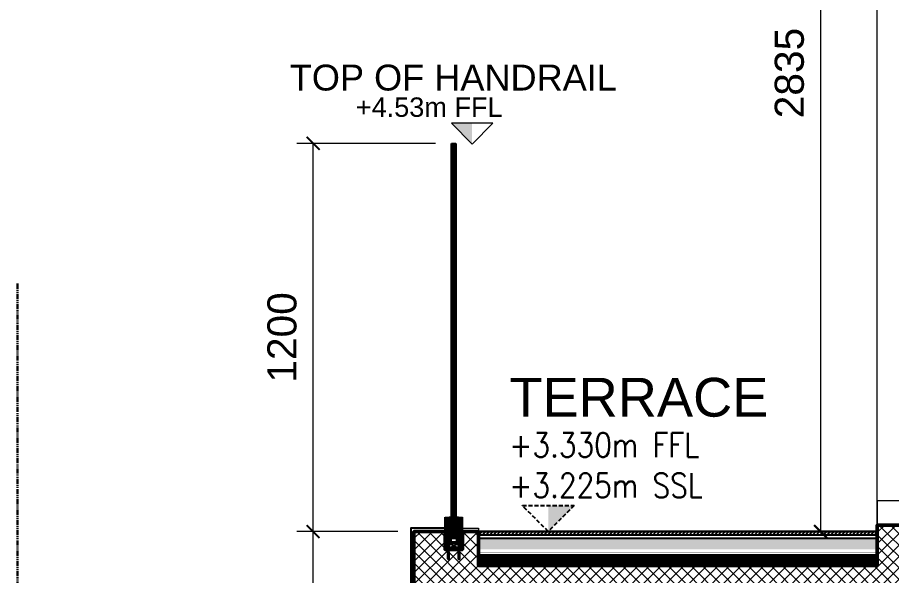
# Model space of a CAD drawing. Header units: centimetres. Extents: x -6122352 to 6876996, y -1694241 to 2592194.
# Drawn here: x 5540504 to 5543208, y -94511 to -92786 of the extents above; entities that cross this region are included whole.
import ezdxf
from ezdxf import colors
from ezdxf.entities.mleader import LeaderData, LeaderLine
from ezdxf.math import Vec2, Vec3

# ---------------------------------------------------------------- set-up
doc = ezdxf.new("R2010")
doc.units = ezdxf.units.CM
doc.header["$MEASUREMENT"] = 0
doc.header["$PDMODE"] = 66
doc.header["$PDSIZE"] = 100
for name, pattern in [('23585-XR-AR-END-SECTION B$0$23585-XR-AR-END-SECTION A$0$HIDDEN', [0.375, 0.25, -0.125]), ('23585-XR-AR-END-SECTION B$0$PHANTOM2', [31.75, 15.875, -3.175, 3.175, -3.175, 3.175, -3.175]), ('23585-XR-AR-END-SECTION B$1$XR-END-SECTION-C$0$HIDDEN', [0.375, 0.25, -0.125]), ('CENTER', [2, 1.25, -0.25, 0.25, -0.25])]:
    doc.linetypes.add(name, pattern=pattern)
doc.layers.get('Defpoints').update_dxf_attribs({"color": 255, "linetype": 'CENTER'})
for name, color, linetype in [('23585-XR-AR-END-SECTION B$0$19-HATCH-1', 251, 'Continuous'), ('23585-XR-AR-END-SECTION B$0$21-FINISH', 1, 'Continuous'), ('23585-XR-AR-END-SECTION B$0$23585-XR-AR-END-SECTION B$0$XR-END-SECTION-C$0$A-905-TYPICAL ROOF & TERRACE DETAILS$0$A-SECD-HATH', 253, 'Continuous'), ('23585-XR-AR-END-SECTION B$0$FINISHING LEVEL', 1, 'Continuous'), ('23585-XR-AR-END-SECTION B$0$NEC- Window', 152, 'Continuous'), ('23585-XR-AR-END-SECTION B$0$XR-END-SECTION-C$0$A-DIM', 15, 'Continuous'), ('23585-XR-AR-END-SECTION B$0$XR-END-SECTION-C$0$A-ELEV LINES 1', 1, 'Continuous'), ('23585-XR-AR-END-SECTION B$0$XR-END-SECTION-C$0$A-WALL FINISH', 15, 'Continuous'), ('23585-XR-AR-END-SECTION B$0$XR-END-SECTION-C$0$ELEV LVL', 8, '23585-XR-AR-END-SECTION B$1$XR-END-SECTION-C$0$HIDDEN'), ('23585-XR-AR-END-SECTION B$0$XR-END-SECTION-C$0$TEXT', 3, 'Continuous'), ('23585-XR-AR-END-SECTION B$0$XR-END-SECTIONS$0$A-DIM', 15, 'Continuous')]:
    doc.layers.add(name, color=color, linetype=linetype)
for name, color, linetype, lineweight in [('23585-XR-AR-END-SECTION B$0$23585-XR-AR-END-SECTION B$0$A-ELSC-STRC', 51, 'Continuous', 50), ('23585-XR-AR-END-SECTION B$0$A-ELSC-PATT', 8, 'Continuous', 5), ('23585-XR-AR-END-SECTION B$0$A-ELSC-PN01', 1, 'Continuous', 9), ('23585-XR-AR-END-SECTION B$0$A-ELSC-STRC', 51, 'Continuous', 50), ('23585-XR-AR-END-SECTION B$0$ANNO-TEXT', 3, 'Continuous', 13), ('23585-XR-AR-END-SECTION B$0$AUDIT_D_250107163642-92', 15, 'Continuous', 9), ('23585-XR-AR-END-SECTION B$0$G-ANNO-TTLB', 6, 'Continuous', 5)]:
    doc.layers.add(name, color=color, linetype=linetype, lineweight=lineweight)
doc.styles.add('23585-XR-AR-END-SECTION B$0$SDC-TEXT', font='arial.ttf')
doc.styles.add('23585-XR-AR-END-SECTION B$0$XR-ELEVATION-4 GRID$0$XR-10P-GRID$0$SDC-TEXT', font='arial.ttf')
doc.styles.add('23585-XR-AR-END-SECTION B$0$XR-END-SECTION-C$0$ARIAL', font='arial.ttf')
doc.styles.add('23585-XR-AR-END-SECTION B$0$XR-END-SECTION-C$0$ROMANS', font='romans.shx', dxfattribs={"width": 0.8})
doc.linetypes.add('23585-XR-AR-END-SECTION B$0$23585-XR-AR-END-SECTION B$0$XR-END-SECTION-C$0$A-905-TYPICAL ROOF & TERRACE DETAILS$0$BATTING', pattern='A,0.0001,-0.1,[134,ltypeshp.shx,S=0.1,R=0,X=-0.1,Y=0],-0.2,[134,ltypeshp.shx,S=0.1,R=180,X=0.1,Y=0],-0.1', length=0.4001)
doc.dimstyles.new('23585-XR-AR-END-SECTION B$0$XR-ELEVATION-4 GRID$0$XR-10P-GRID$0$SDC_DIM', dxfattribs={"dimtxt": 1.8, "dimasz": 0.8, "dimexe": 1, "dimexo": 1, "dimgap": 1, "dimtad": 1, "dimdec": 0, "dimzin": 0, "dimdsep": 46, "dimtxsty": '23585-XR-AR-END-SECTION B$0$XR-ELEVATION-4 GRID$0$XR-10P-GRID$0$SDC-TEXT', "dimblk": '23585-XR-AR-END-SECTION B$0$XR-ELEVATION-4 GRID$0$XR-10P-GRID$0$_ArchTick', "dimcen": -1, "dimclrd": 256, "dimclre": 256, "dimclrt": 3, "dimaunit": 1, "dimadec": 0, "dimazin": 0, "dimtfac": 1, "dimtdec": 0, "dimtix": 1, "dimtmove": 2, "dimatfit": 3, "dimfxl": 1, "dimtolj": 1, "dimtzin": 0, "dimlwd": -1, "dimlwe": -1, "dimarcsym": 0})

# ---------------------------------------------------------------- blocks, each defined once
blk = doc.blocks.new('23585-XR-AR-END-SECTION B$0$XR-END-SECTION-C$0$LEVEL ELEV ANNOTATIVE')
for p, q in [((-1.6, 1.6), (1.6, 1.6)), ((0, 0), (-1.6, 1.6)), ((1.6, 1.6), (0, 0))]:
    blk.add_line(p, q)
at = {"color": 251}
blk.add_solid([(0, 1.6), (0, 1.6), (0, 0), (1.6, 1.6)], dxfattribs=at)
at = {"style": '23585-XR-AR-END-SECTION B$0$XR-END-SECTION-C$0$ROMANS', "oblique": 360, "width": 0.85}
for p in [(-2.4, 7.1), (-2.4, 4.6), (-2.4, 2.1)]:
    blk.add_attdef('LEVEL', p, '', height=2, rotation=0.0001, dxfattribs=at)
blk = doc.blocks.new('23585-XR-AR-END-SECTION B$0$XR-TYPE 2-SECTION-A$0$LEVEL ELEV ANNOTATIVE')
for p, q in [((-1.6, 1.6), (1.6, 1.6)), ((0, 0), (-1.6, 1.6)), ((1.6, 1.6), (0, 0))]:
    blk.add_line(p, q)
at = {"color": 251}
blk.add_solid([(0, 1.6), (0, 1.6), (0, 0), (1.6, 1.6)], dxfattribs=at)
at = {"style": '23585-XR-AR-END-SECTION B$0$SDC-TEXT'}
blk.add_attdef('LEVEL', (-2.4, 7.1), '', height=2, rotation=0.00012, dxfattribs=at)
at = {"color": 4, "style": '23585-XR-AR-END-SECTION B$0$SDC-TEXT'}
for p in [(-2.4, 4.6), (-2.4, 2.1)]:
    blk.add_attdef('LEVEL', p, '', height=1.5, rotation=0.00012, dxfattribs=at)
blk = doc.blocks.new('23585-XR-AR-END-SECTION B$0$XR-END-SECTION-C$0$ARROW HEAD 1')
at = {"color": 8}
blk.add_line((0, 0), (-470, 0), dxfattribs=at)
at = {"color": 3, "const_width": 50}
blk.add_lwpolyline([(-319, -267), (0, 0), (-319, 267)], dxfattribs=at)
blk = doc.blocks.new('23585-XR-AR-END-SECTION B$0$XR-END-SECTIONS$0$ARROW HEAD 1')
at = {"color": 8}
blk.add_line((0, 0), (-470, 0), dxfattribs=at)
at = {"color": 3, "const_width": 50}
blk.add_lwpolyline([(-319, -267), (0, 0), (-319, 267)], dxfattribs=at)
blk = doc.blocks.new('*U2348')
for p, q in [((0, 100), (1233.5, 100)), ((0, 80), (1233.5, 80))]:
    blk.add_line(p, q)
blk = doc.blocks.new('23585-XR-AR-END-SECTION B$0$XR-ELEVATION-4 GRID$0$XR-10P-GRID$0$_ArchTick')
at = {"color": 0, "linetype": 'ByBlock', "const_width": 0.15}
blk.add_lwpolyline([(-0.5, -0.5), (0.5, 0.5)], dxfattribs=at)
blk = doc.blocks.new('*D2398')
at = {"layer": '23585-XR-AR-END-SECTION B$0$AUDIT_D_250107163642-92', "transparency": 16777216}
for p, q in [((5541796.8, -93174.8), (5541368.4, -93174.8)), ((5541418.4, -94375), (5541418.4, -93174.8)), ((5541680.5, -94375), (5541368.4, -94375))]:
    blk.add_line(p, q, dxfattribs=at)
at = {"layer": 'Defpoints', "color": 0, "transparency": 16777216}
for p in [(5541418.4, -93174.8), (5541846.8, -93174.8), (5541730.5, -94375)]:
    blk.add_point(p, dxfattribs=at)
at = {"layer": '23585-XR-AR-END-SECTION B$0$AUDIT_D_250107163642-92', "transparency": 16777216, "xscale": 40, "yscale": 40, "zscale": 40}
for p, rotation in [((5541418.4, -93174.8), 90), ((5541418.4, -94375), 270)]:
    blk.add_blockref('23585-XR-AR-END-SECTION B$0$XR-ELEVATION-4 GRID$0$XR-10P-GRID$0$_ArchTick', p, dxfattribs=dict(at, rotation=rotation))
at = {"layer": '23585-XR-AR-END-SECTION B$0$AUDIT_D_250107163642-92', "color": 3, "transparency": 16777216, "insert": (5541322.5, -93774.9), "char_height": 90, "attachment_point": 5, "rotation": 90, "style": '23585-XR-AR-END-SECTION B$0$XR-ELEVATION-4 GRID$0$XR-10P-GRID$0$SDC-TEXT'}
blk.add_mtext('\\A1;1200', dxfattribs=at)
blk = doc.blocks.new('*D2395')
at = {"layer": '23585-XR-AR-END-SECTION B$0$AUDIT_D_250107163642-92', "transparency": 16777216}
for p, q in [((5543113.7, -91539.8), (5542938.1, -91539.8)), ((5542988.1, -91539.8), (5542988.1, -94375)), ((5542939.3, -94375), (5542938.1, -94375))]:
    blk.add_line(p, q, dxfattribs=at)
at = {"layer": 'Defpoints', "color": 0, "transparency": 16777216}
for p in [(5543163.7, -91539.8), (5542988.1, -94375), (5542989.3, -94375)]:
    blk.add_point(p, dxfattribs=at)
at = {"layer": '23585-XR-AR-END-SECTION B$0$AUDIT_D_250107163642-92', "transparency": 16777216, "xscale": 40, "yscale": 40, "zscale": 40}
for p, rotation in [((5542988.1, -91539.8), 90), ((5542988.1, -94375), 270)]:
    blk.add_blockref('23585-XR-AR-END-SECTION B$0$XR-ELEVATION-4 GRID$0$XR-10P-GRID$0$_ArchTick', p, dxfattribs=dict(at, rotation=rotation))
at = {"layer": '23585-XR-AR-END-SECTION B$0$AUDIT_D_250107163642-92', "color": 3, "transparency": 16777216, "insert": (5542892.1, -92957.4), "char_height": 90, "attachment_point": 5, "rotation": 90, "style": '23585-XR-AR-END-SECTION B$0$XR-ELEVATION-4 GRID$0$XR-10P-GRID$0$SDC-TEXT'}
blk.add_mtext('\\A1;2835', dxfattribs=at)
blk = doc.blocks.new('*D2367')
at = {"layer": '23585-XR-AR-END-SECTION B$0$AUDIT_D_250107163642-92', "transparency": 16777216}
for p, q in [((5541680.5, -94375), (5541368.4, -94375)), ((5541418.4, -95104.8), (5541418.4, -94375)), ((5541680.5, -95104.8), (5541368.4, -95104.8))]:
    blk.add_line(p, q, dxfattribs=at)
at = {"layer": 'Defpoints', "color": 0, "transparency": 16777216}
for p in [(5541418.4, -94375), (5541730.5, -94375), (5541730.5, -95104.8)]:
    blk.add_point(p, dxfattribs=at)
at = {"layer": '23585-XR-AR-END-SECTION B$0$AUDIT_D_250107163642-92', "transparency": 16777216, "xscale": 40, "yscale": 40, "zscale": 40}
for p, rotation in [((5541418.4, -94375), 90), ((5541418.4, -95104.8), 270)]:
    blk.add_blockref('23585-XR-AR-END-SECTION B$0$XR-ELEVATION-4 GRID$0$XR-10P-GRID$0$_ArchTick', p, dxfattribs=dict(at, rotation=rotation))
at = {"layer": '23585-XR-AR-END-SECTION B$0$AUDIT_D_250107163642-92', "color": 3, "transparency": 16777216, "insert": (5541322.4, -94739.9), "char_height": 90, "attachment_point": 5, "rotation": 90, "style": '23585-XR-AR-END-SECTION B$0$XR-ELEVATION-4 GRID$0$XR-10P-GRID$0$SDC-TEXT'}
blk.add_mtext('\\A1;730', dxfattribs=at)
blk = doc.blocks.new('23585-XR-AR-END-SECTION B$0$XR-END-SECTION-C$0$SECTION RAILING1')
h = blk.add_hatch()
h.set_pattern_fill('ANSI37', color=256, scale=8, angle=180, style=0)
h.set_pattern_definition([(225, (25796.5159, 41511.5863), (0.70710678, -0.70710678), []), (315, (25796.5159, 41511.5863), (0.70710678, 0.70710678), [])])
h.paths.add_polyline_path([(22890.3, 39567.6), (22889.8, 39567.2), (22889.8, 39564.5), (22892.1, 39564.5), (22892.1, 39571), (22890, 39571)])
h = blk.add_hatch()
h.set_pattern_fill('ANSI37', color=256, scale=8, angle=180, style=0)
h.set_pattern_definition([(315, (20001.2081, 41511.5863), (-0.70710678, -0.70710678), []), (225, (20001.2081, 41511.5863), (-0.70710678, 0.70710678), [])])
h.paths.add_polyline_path([(22907.4, 39567.6), (22907.9, 39567.2), (22907.9, 39564.5), (22905.6, 39564.5), (22905.6, 39571), (22907.8, 39571)])
for p, q in [((22894.2, 39514.1), (22894.2, 40735.5)), ((22896.2, 39514.1), (22896.2, 40735.5)), ((22898.2, 39514.1), (22898.2, 40735.5)), ((22900.2, 39514.1), (22900.2, 40735.5)), ((22902.2, 39514.1), (22902.2, 40735.5)), ((22904.2, 39514.1), (22904.2, 40735.5)), ((22872.1, 39535.1), (22872.1, 39580.4)), ((22892.1, 39564.5, 0), (22889.8, 39564.5, 0)), ((22892.1, 39571, 0), (22890, 39571, 0)), ((22905.6, 39571, 0), (22907.8, 39571, 0)), ((22905.6, 39564.5, 0), (22907.9, 39564.5, 0)), ((22925.7, 39535.6), (22925.6, 39560)), ((22877.2, 39535.1), (22878.4, 39535.1)), ((22877.2, 39535.1), (22877.2, 39532.1)), ((22878.4, 39535.1), (22878.4, 39532.1)), ((22920.7, 39535.6), (22919.4, 39535.6)), ((22919.4, 39535.6), (22919.4, 39532.6)), ((22920.7, 39535.6), (22920.7, 39532.6)), ((22885.4, 39499.4), (22912.4, 39499.4))]:
    blk.add_line(p, q)
at = {"ltscale": 0.01}
for p, q in [((22885.4, 39484.4), (22912.4, 39499.4)), ((22885.4, 39499.4), (22912.4, 39484.4))]:
    blk.add_line(p, q, dxfattribs=at)
for points in [[(22905.7, 40735.5), (22905.7, 39514.1), (22892.2, 39514.1), (22892.2, 40735.5)], [(22892.2, 40735.5), (22904.2, 40735.5), (22905.7, 40735.5)], [(22907.9, 39580.4), (22912.4, 39580.4), (22912.4, 39499.4), (22885.4, 39499.4), (22885.4, 39580.4), (22889.8, 39580.4), (22889.9, 39503.4), (22908, 39503.4), (22907.9, 39580.4)], [(22912.4, 39484.4), (22885.4, 39484.4), (22885.4, 39535.1), (22879.9, 39535.1), (22879.9, 39533.6), (22881.4, 39533.6), (22881.4, 39525.1), (22874.2, 39525.1), (22874.2, 39533.6), (22875.7, 39533.6), (22875.7, 39535.1), (22872.2, 39535.1), (22872.2, 39480.4), (22896.2, 39480.4), (22925.7, 39480.4), (22925.7, 39535.6), (22922.2, 39535.6), (22922.2, 39534.1), (22923.7, 39534.1), (22923.7, 39525.6), (22916.4, 39525.6), (22916.4, 39534.1), (22917.9, 39534.1), (22917.9, 39535.6), (22912.4, 39535.6), (22912.4, 39484.4), (22885.4, 39484.4)], [(22879.5, 39478.4), (22879.5, 39476.7), (22885.6, 39476.7), (22885.6, 39478.4)], [(22884, 39478.4), (22881.2, 39478.4)], [(22912, 39478.4), (22912, 39476.7), (22918.1, 39476.7), (22918.1, 39478.4)], [(22916.5, 39478.4), (22913.7, 39478.4)], [(22881.2, 39476.7), (22881.1, 39473.3), (22884, 39473.3), (22884, 39476.7)], [(22913.7, 39476.7), (22913.6, 39473.3), (22916.5, 39473.3), (22916.5, 39476.7)]]:
    blk.add_lwpolyline(points)
at = {"elevation": 0}
blk.add_lwpolyline([(22925.7, 39560.4), (22925.7, 39580.4)], dxfattribs=at)
at = {"elevation": 0.1}
for points in [[(22876.2, 39522.1), (22880.4, 39522.1), (22880.4, 39484.4), (22876.2, 39484.4)], [(22921.7, 39522.6), (22917.4, 39522.6), (22917.4, 39484.4), (22921.7, 39484.4)]]:
    blk.add_lwpolyline(points, close=True, dxfattribs=at)
for points in [[(22877.5, 39480.4), (22887.7, 39480.4, -1), (22887.7, 39478.4), (22877.5, 39478.4, -1.005174)], [(22910, 39480.4), (22920.2, 39480.4, -1), (22920.2, 39478.4), (22910, 39478.4, -1.005174)], [(22881.1, 39473.3), (22884, 39473.3, -0.663106), (22884, 39472.9), (22881.1, 39472.9, -0.794326)], [(22881.1, 39472.9), (22884, 39472.9, -0.663106), (22884, 39472.5), (22881.1, 39472.5, -0.794326)], [(22881.1, 39472.5), (22884, 39472.5, -0.663106), (22884, 39472.2), (22881.1, 39472.2, -0.794326)], [(22881.1, 39472.2), (22884, 39472.2, -0.663106), (22884, 39471.8), (22881.1, 39471.8, -0.794326)], [(22881.1, 39471.8), (22884, 39471.8, -0.663106), (22884, 39471.4), (22881.1, 39471.4, -0.794326)], [(22881.1, 39471.4), (22884, 39471.4, -0.663106), (22884, 39471), (22881.1, 39471, -0.794326)], [(22881.1, 39471), (22884, 39471, -0.663106), (22884, 39470.6), (22881.1, 39470.6, -0.794326)], [(22881.1, 39470.6), (22884, 39470.6, -0.663106), (22884, 39470.2), (22881.1, 39470.2, -0.794326)], [(22881.1, 39470.2), (22884, 39470.2, -0.663106), (22884, 39469.9), (22881.1, 39469.9, -0.794326)], [(22881.1, 39469.9), (22884, 39469.9, -0.663106), (22884, 39469.5), (22881.1, 39469.5, -0.794326)], [(22881.1, 39469.5), (22884, 39469.5, -0.663106), (22884, 39469.1), (22881.1, 39469.1, -0.794326)], [(22881.1, 39469.1), (22884, 39469.1, -0.663106), (22884, 39468.7), (22881.1, 39468.7, -0.794326)], [(22881.1, 39468.7), (22884, 39468.7, -0.663106), (22884, 39468.3), (22881.1, 39468.3, -0.794326)], [(22881.1, 39468.3), (22884, 39468.3, -0.663106), (22884, 39467.9), (22881.1, 39467.9, -0.794326)], [(22881.1, 39467.9), (22884, 39467.9, -0.663106), (22884, 39467.6), (22881.1, 39467.6, -0.794326)], [(22881.1, 39467.6), (22884, 39467.6, -0.663106), (22884, 39467.2), (22881.1, 39467.2, -0.794326)], [(22881.1, 39467.2), (22884, 39467.2, -0.663106), (22884, 39466.8), (22881.1, 39466.8, -0.794326)], [(22881.1, 39466.8), (22884, 39466.8, -0.663106), (22884, 39466.4), (22881.1, 39466.4, -0.794326)], [(22881.1, 39466.4), (22884, 39466.4, -0.663106), (22884, 39466), (22881.1, 39466, -0.794326)], [(22881.1, 39466), (22884, 39466, -0.663106), (22884, 39465.7), (22881.1, 39465.7, -0.794326)], [(22881.1, 39465.7), (22884, 39465.7, -0.663106), (22884, 39465.3), (22881.1, 39465.3, -0.794326)], [(22881.1, 39465.3), (22884, 39465.3, -0.663106), (22884, 39464.9), (22881.1, 39464.9, -0.794326)], [(22881.1, 39464.9), (22884, 39464.9, -0.663106), (22884, 39464.5), (22881.1, 39464.5, -0.794326)], [(22881.1, 39464.5), (22884, 39464.5, -0.663106), (22884, 39464.1), (22881.1, 39464.1, -0.794326)], [(22881.1, 39464.1), (22884, 39464.1, -0.663106), (22884, 39463.7), (22881.1, 39463.7, -0.794326)], [(22881.1, 39463.7), (22884, 39463.7, -0.663106), (22884, 39463.4), (22881.1, 39463.4, -0.794326)], [(22881.1, 39463.4), (22884, 39463.4, -0.663106), (22884, 39463), (22881.1, 39463, -0.794326)], [(22881.1, 39463), (22884, 39463, -0.663106), (22884, 39462.6), (22881.1, 39462.6, -0.794326)], [(22881.1, 39462.6), (22884, 39462.6, -0.663106), (22884, 39462.2), (22881.1, 39462.2, -0.794326)], [(22881.1, 39462.2), (22884, 39462.2, -0.663106), (22884, 39461.8), (22881.1, 39461.8, -0.794326)], [(22881.1, 39461.8), (22884, 39461.8, -0.663106), (22884, 39461.4), (22881.1, 39461.4, -0.794326)], [(22881.1, 39461.4), (22884, 39461.4, -0.663106), (22884, 39461.1), (22881.1, 39461.1, -0.794326)], [(22881.1, 39461.1), (22884, 39461.1, -0.663106), (22884, 39460.7), (22881.1, 39460.7, -0.794326)], [(22881.1, 39460.7), (22884, 39460.7, -0.663106), (22884, 39460.3), (22881.1, 39460.3, -0.794326)], [(22881.1, 39460.3), (22884, 39460.3, -0.663106), (22884, 39459.9), (22881.1, 39459.9, -0.794326)], [(22881.1, 39459.9), (22884, 39459.9, -0.663106), (22884, 39459.5), (22881.1, 39459.5, -0.794326)], [(22881.1, 39459.5), (22884, 39459.5, -0.663106), (22884, 39459.1), (22881.1, 39459.1, -0.794326)], [(22881.1, 39459.1), (22884, 39459.1, -0.663106), (22884, 39458.8), (22881.1, 39458.8, -0.794326)], [(22881.1, 39458.8), (22884, 39458.8, -0.663106), (22884, 39458.4), (22881.1, 39458.4, -0.794326)], [(22881.1, 39458.4), (22884, 39458.4, -0.663106), (22884, 39458), (22881.1, 39458, -0.794326)], [(22881.1, 39458), (22884, 39458, -0.663106), (22884, 39457.6), (22881.1, 39457.6, -0.794326)], [(22881.1, 39457.6), (22884, 39457.6, -0.663106), (22884, 39457.2), (22881.1, 39457.2, -0.794326)], [(22881.1, 39457.6), (22884, 39457.6, -0.663106), (22884, 39457.2), (22881.1, 39457.2, -0.794326)], [(22881.1, 39457.2), (22884, 39457.2, -0.663106), (22884, 39456.9), (22881.1, 39456.9, -0.794326)], [(22881.1, 39456.9), (22884, 39456.9, -0.663106), (22884, 39456.5), (22881.1, 39456.5, -0.794326)], [(22881.1, 39456.5), (22884, 39456.5, -0.663106), (22884, 39456.1), (22881.1, 39456.1, -0.794326)], [(22881.1, 39456.1), (22884, 39456.1, -0.663106), (22884, 39455.7), (22881.1, 39455.7, -0.794326)], [(22881.1, 39455.7), (22884, 39455.7, -0.663106), (22884, 39455.3), (22881.1, 39455.3, -0.794326)], [(22881.1, 39455.3), (22884, 39455.3, -0.663106), (22884, 39454.9), (22881.1, 39454.9, -0.794326)], [(22881.1, 39454.9), (22884, 39454.9, -0.663106), (22884, 39454.6), (22881.1, 39454.6, -0.794326)], [(22881.1, 39454.6), (22884, 39454.6, -0.663106), (22884, 39454.2), (22881.1, 39454.2, -0.794326)], [(22881.1, 39454.2), (22884, 39454.2, -0.663106), (22884, 39453.8), (22881.1, 39453.8, -0.794326)], [(22881.1, 39453.8), (22884, 39453.8, -0.663106), (22884, 39453.4), (22881.1, 39453.4, -0.794326)], [(22881.1, 39453.4), (22884, 39453.4, -0.663106), (22884, 39453), (22881.1, 39453, -0.794326)], [(22881.1, 39453), (22884, 39453, -0.663106), (22884, 39452.6), (22881.1, 39452.6, -0.794326)], [(22881.1, 39452.6), (22884, 39452.6, -0.663106), (22884, 39452.3), (22881.1, 39452.3, -0.794326)], [(22881.1, 39452.3), (22884, 39452.3, -0.663106), (22884, 39451.9), (22881.1, 39451.9, -0.794326)], [(22881.1, 39451.9), (22884, 39451.9, -0.663106), (22884, 39451.5), (22881.1, 39451.5, -0.794326)], [(22881.1, 39451.5), (22884, 39451.5, -0.663106), (22884, 39451.1), (22881.1, 39451.1, -0.794326)], [(22881.1, 39451.1), (22884, 39451.1, -0.663106), (22884, 39450.7), (22881.1, 39450.7, -0.794326)], [(22881.1, 39450.7), (22884, 39450.7, -0.663106), (22884, 39450.3), (22881.1, 39450.3, -0.794326)], [(22881.1, 39450.3), (22884, 39450.3, -0.663106), (22884, 39450), (22881.1, 39450, -0.794326)], [(22913.6, 39473.3), (22916.5, 39473.3, -0.663106), (22916.5, 39472.9), (22913.6, 39472.9, -0.794326)], [(22913.6, 39472.9), (22916.5, 39472.9, -0.663106), (22916.5, 39472.5), (22913.6, 39472.5, -0.794326)], [(22913.6, 39472.5), (22916.5, 39472.5, -0.663106), (22916.5, 39472.2), (22913.6, 39472.2, -0.794326)], [(22913.6, 39472.2), (22916.5, 39472.2, -0.663106), (22916.5, 39471.8), (22913.6, 39471.8, -0.794326)], [(22913.6, 39471.8), (22916.5, 39471.8, -0.663106), (22916.5, 39471.4), (22913.6, 39471.4, -0.794326)], [(22913.6, 39471.4), (22916.5, 39471.4, -0.663106), (22916.5, 39471), (22913.6, 39471, -0.794326)], [(22913.6, 39471), (22916.5, 39471, -0.663106), (22916.5, 39470.6), (22913.6, 39470.6, -0.794326)], [(22913.6, 39470.6), (22916.5, 39470.6, -0.663106), (22916.5, 39470.2), (22913.6, 39470.2, -0.794326)], [(22913.6, 39470.2), (22916.5, 39470.2, -0.663106), (22916.5, 39469.9), (22913.6, 39469.9, -0.794326)], [(22913.6, 39469.9), (22916.5, 39469.9, -0.663106), (22916.5, 39469.5), (22913.6, 39469.5, -0.794326)], [(22913.6, 39469.5), (22916.5, 39469.5, -0.663106), (22916.5, 39469.1), (22913.6, 39469.1, -0.794326)], [(22913.6, 39469.1), (22916.5, 39469.1, -0.663106), (22916.5, 39468.7), (22913.6, 39468.7, -0.794326)], [(22913.6, 39468.7), (22916.5, 39468.7, -0.663106), (22916.5, 39468.3), (22913.6, 39468.3, -0.794326)], [(22913.6, 39468.3), (22916.5, 39468.3, -0.663106), (22916.5, 39467.9), (22913.6, 39467.9, -0.794326)], [(22913.6, 39467.9), (22916.5, 39467.9, -0.663106), (22916.5, 39467.6), (22913.6, 39467.6, -0.794326)], [(22913.6, 39467.6), (22916.5, 39467.6, -0.663106), (22916.5, 39467.2), (22913.6, 39467.2, -0.794326)], [(22913.6, 39467.2), (22916.5, 39467.2, -0.663106), (22916.5, 39466.8), (22913.6, 39466.8, -0.794326)], [(22913.6, 39466.8), (22916.5, 39466.8, -0.663106), (22916.5, 39466.4), (22913.6, 39466.4, -0.794326)], [(22913.6, 39466.4), (22916.5, 39466.4, -0.663106), (22916.5, 39466), (22913.6, 39466, -0.794326)], [(22913.6, 39466), (22916.5, 39466, -0.663106), (22916.5, 39465.7), (22913.6, 39465.7, -0.794326)], [(22913.6, 39465.7), (22916.5, 39465.7, -0.663106), (22916.5, 39465.3), (22913.6, 39465.3, -0.794326)], [(22913.6, 39465.3), (22916.5, 39465.3, -0.663106), (22916.5, 39464.9), (22913.6, 39464.9, -0.794326)], [(22913.6, 39464.9), (22916.5, 39464.9, -0.663106), (22916.5, 39464.5), (22913.6, 39464.5, -0.794326)], [(22913.6, 39464.5), (22916.5, 39464.5, -0.663106), (22916.5, 39464.1), (22913.6, 39464.1, -0.794326)], [(22913.6, 39464.1), (22916.5, 39464.1, -0.663106), (22916.5, 39463.7), (22913.6, 39463.7, -0.794326)], [(22913.6, 39463.7), (22916.5, 39463.7, -0.663106), (22916.5, 39463.4), (22913.6, 39463.4, -0.794326)], [(22913.6, 39463.4), (22916.5, 39463.4, -0.663106), (22916.5, 39463), (22913.6, 39463, -0.794326)], [(22913.6, 39463), (22916.5, 39463, -0.663106), (22916.5, 39462.6), (22913.6, 39462.6, -0.794326)], [(22913.6, 39462.6), (22916.5, 39462.6, -0.663106), (22916.5, 39462.2), (22913.6, 39462.2, -0.794326)], [(22913.6, 39462.2), (22916.5, 39462.2, -0.663106), (22916.5, 39461.8), (22913.6, 39461.8, -0.794326)], [(22913.6, 39461.8), (22916.5, 39461.8, -0.663106), (22916.5, 39461.4), (22913.6, 39461.4, -0.794326)], [(22913.6, 39461.4), (22916.5, 39461.4, -0.663106), (22916.5, 39461.1), (22913.6, 39461.1, -0.794326)], [(22913.6, 39461.1), (22916.5, 39461.1, -0.663106), (22916.5, 39460.7), (22913.6, 39460.7, -0.794326)], [(22913.6, 39460.7), (22916.5, 39460.7, -0.663106), (22916.5, 39460.3), (22913.6, 39460.3, -0.794326)], [(22913.6, 39460.3), (22916.5, 39460.3, -0.663106), (22916.5, 39459.9), (22913.6, 39459.9, -0.794326)], [(22913.6, 39459.9), (22916.5, 39459.9, -0.663106), (22916.5, 39459.5), (22913.6, 39459.5, -0.794326)], [(22913.6, 39459.5), (22916.5, 39459.5, -0.663106), (22916.5, 39459.1), (22913.6, 39459.1, -0.794326)], [(22913.6, 39459.1), (22916.5, 39459.1, -0.663106), (22916.5, 39458.8), (22913.6, 39458.8, -0.794326)], [(22913.6, 39458.8), (22916.5, 39458.8, -0.663106), (22916.5, 39458.4), (22913.6, 39458.4, -0.794326)], [(22913.6, 39458.4), (22916.5, 39458.4, -0.663106), (22916.5, 39458), (22913.6, 39458, -0.794326)], [(22913.6, 39458), (22916.5, 39458, -0.663106), (22916.5, 39457.6), (22913.6, 39457.6, -0.794326)], [(22913.6, 39457.6), (22916.5, 39457.6, -0.663106), (22916.5, 39457.2), (22913.6, 39457.2, -0.794326)], [(22913.6, 39457.2), (22916.5, 39457.2, -0.663106), (22916.5, 39456.9), (22913.6, 39456.9, -0.794326)], [(22913.6, 39456.9), (22916.5, 39456.9, -0.663106), (22916.5, 39456.5), (22913.6, 39456.5, -0.794326)], [(22913.6, 39456.5), (22916.5, 39456.5, -0.663106), (22916.5, 39456.1), (22913.6, 39456.1, -0.794326)], [(22913.6, 39456.1), (22916.5, 39456.1, -0.663106), (22916.5, 39455.7), (22913.6, 39455.7, -0.794326)], [(22913.6, 39455.7), (22916.5, 39455.7, -0.663106), (22916.5, 39455.3), (22913.6, 39455.3, -0.794326)], [(22913.6, 39455.3), (22916.5, 39455.3, -0.663106), (22916.5, 39454.9), (22913.6, 39454.9, -0.794326)], [(22913.6, 39454.9), (22916.5, 39454.9, -0.663106), (22916.5, 39454.6), (22913.6, 39454.6, -0.794326)], [(22913.6, 39454.6), (22916.5, 39454.6, -0.663106), (22916.5, 39454.2), (22913.6, 39454.2, -0.794326)], [(22913.6, 39454.2), (22916.5, 39454.2, -0.663106), (22916.5, 39453.8), (22913.6, 39453.8, -0.794326)], [(22913.6, 39453.8), (22916.5, 39453.8, -0.663106), (22916.5, 39453.4), (22913.6, 39453.4, -0.794326)], [(22913.6, 39453.4), (22916.5, 39453.4, -0.663106), (22916.5, 39453), (22913.6, 39453, -0.794326)], [(22913.6, 39453), (22916.5, 39453, -0.663106), (22916.5, 39452.6), (22913.6, 39452.6, -0.794326)], [(22913.6, 39452.6), (22916.5, 39452.6, -0.663106), (22916.5, 39452.3), (22913.6, 39452.3, -0.794326)], [(22913.6, 39452.3), (22916.5, 39452.3, -0.663106), (22916.5, 39451.9), (22913.6, 39451.9, -0.794326)], [(22913.6, 39451.9), (22916.5, 39451.9, -0.663106), (22916.5, 39451.5), (22913.6, 39451.5, -0.794326)], [(22913.6, 39451.5), (22916.5, 39451.5, -0.663106), (22916.5, 39451.1), (22913.6, 39451.1, -0.794326)], [(22913.6, 39451.1), (22916.5, 39451.1, -0.663106), (22916.5, 39450.7), (22913.6, 39450.7, -0.794326)], [(22913.6, 39450.7), (22916.5, 39450.7, -0.663106), (22916.5, 39450.3), (22913.6, 39450.3, -0.794326)], [(22913.6, 39450.3), (22916.5, 39450.3, -0.663106), (22916.5, 39450), (22913.6, 39450, -0.794326)]]:
    blk.add_lwpolyline(points, format="xyb", close=True)
at = {"color": 251}
for centre, radius, start, end in [((22878.7, 39592.5), 13.8, 241.2193, 298.7807), ((22878.7, 39592.5), 13.8, 241.2193, 298.7807), ((22878.7, 39590.5), 13.8, 241.2193, 298.7807), ((22878.7, 39590.5), 13.8, 241.2193, 298.7807), ((22878.7, 39588.5), 13.8, 241.2193, 298.7807), ((22878.7, 39588.5), 13.8, 241.2193, 298.7807), ((22878.7, 39586.5), 13.8, 241.2193, 298.7807), ((22878.7, 39586.5), 13.8, 241.2193, 298.7807), ((22878.7, 39584.5), 13.8, 241.2193, 298.7807), ((22878.7, 39584.5), 13.8, 241.2193, 298.7807), ((22878.7, 39582.5), 13.8, 241.2193, 298.7807), ((22878.7, 39582.5), 13.8, 241.2193, 298.7807), ((22878.7, 39580.5), 13.8, 241.2193, 298.7807), ((22878.7, 39580.5), 13.8, 241.2193, 298.7807), ((22878.7, 39578.5), 13.8, 241.2193, 298.7807), ((22878.7, 39578.5), 13.8, 241.2193, 298.7807), ((22878.7, 39576.5), 13.8, 241.2193, 298.7807), ((22878.7, 39576.5), 13.8, 241.2193, 298.7807), ((22878.7, 39574.5), 13.8, 241.2193, 298.7807), ((22878.7, 39574.5), 13.8, 241.2193, 298.7807), ((22878.7, 39572.5), 13.8, 241.2193, 298.7807), ((22919, 39592.6), 13.9, 241.3478, 298.6522), ((22919, 39590.6), 13.9, 241.3478, 298.6522), ((22919, 39588.6), 13.9, 241.3478, 298.6522), ((22919, 39586.6), 13.9, 241.3478, 298.6522), ((22919, 39584.6), 13.9, 241.3478, 298.6522), ((22919, 39582.6), 13.9, 241.3478, 298.6522), ((22919, 39580.6), 13.9, 241.3478, 298.6522), ((22919, 39578.6), 13.9, 241.3478, 298.6522), ((22919, 39576.6), 13.9, 241.3478, 298.6522), ((22919, 39574.6), 13.9, 241.3478, 298.6522), ((22919, 39572.6), 13.9, 241.3478, 298.6522), ((22878.7, 39570.5), 13.8, 241.2193, 298.7807), ((22878.7, 39568.5), 13.8, 241.2193, 298.7807), ((22878.7, 39566.5), 13.8, 241.2193, 298.7807), ((22878.7, 39564.5), 13.8, 241.2193, 298.7807), ((22878.7, 39562.5), 13.8, 241.2193, 298.7807), ((22878.7, 39560.5), 13.8, 241.2193, 298.7807), ((22878.7, 39558.5), 13.8, 241.2193, 298.7807), ((22878.7, 39556.5), 13.8, 241.2193, 298.7807), ((22878.7, 39554.5), 13.8, 241.2193, 298.7807), ((22878.7, 39552.5), 13.8, 241.2193, 298.7807), ((22919, 39570.6), 13.9, 241.3478, 298.6522), ((22919, 39568.6), 13.9, 241.3478, 298.6522), ((22919, 39566.6), 13.9, 241.3478, 298.6522), ((22919, 39564.6), 13.9, 241.3478, 298.6522), ((22919, 39562.6), 13.9, 241.3478, 298.6522), ((22919, 39560.6), 13.9, 241.3478, 298.6522), ((22919, 39558.6), 13.9, 241.3478, 298.6522), ((22919, 39556.6), 13.9, 241.3478, 298.6522), ((22919, 39554.6), 13.9, 241.3478, 298.6522), ((22919, 39552.6), 13.9, 241.3478, 298.6522)]:
    blk.add_arc(centre, radius, start, end, dxfattribs=at)
for centre, radius, start, end in [((22890.8, 39582.7, 0), 2.63, 246.8093, 298.6236), ((22890.8, 39582.4, 0), 2.63, 246.8093, 298.6236), ((22890.8, 39581.9, 0), 2.63, 246.8093, 298.6236), ((22890.8, 39581.3, 0), 2.63, 246.8093, 298.6236), ((22890.8, 39580.7, 0), 2.63, 246.8093, 298.6236), ((22890.8, 39580.1, 0), 2.63, 247.3024, 298.6236), ((22890.8, 39579.6, 0), 2.63, 246.8093, 298.6236), ((22890.8, 39579, 0), 2.63, 246.2406, 298.6236), ((22890.8, 39578.4, 0), 2.63, 246.8093, 298.6236), ((22890.8, 39577.7, 0), 2.63, 246.8093, 298.6236), ((22890.8, 39577, 0), 2.63, 246.8093, 298.6236), ((22890.8, 39576.2, 0), 2.63, 246.3952, 298.6236), ((22890.8, 39575.4, 0), 2.63, 246.8093, 298.6236), ((22890.8, 39574.8, 0), 2.63, 247.4795, 298.6236), ((22890.8, 39574.2, 0), 2.63, 248.9183, 298.6236), ((22906.9, 39582.7, 0), 2.63, 241.3764, 293.1907), ((22906.9, 39582.4, 0), 2.63, 241.3764, 293.1907), ((22906.9, 39581.9, 0), 2.63, 241.3764, 293.1907), ((22906.9, 39581.3, 0), 2.63, 241.3764, 293.1907), ((22906.9, 39580.7, 0), 2.63, 241.3764, 293.1907), ((22906.9, 39580.1, 0), 2.63, 241.3764, 292.6976), ((22906.9, 39579.6, 0), 2.63, 241.3764, 293.1907), ((22906.9, 39579, 0), 2.63, 241.3764, 293.7594), ((22906.9, 39578.4, 0), 2.63, 241.3764, 293.1907), ((22906.9, 39577.7, 0), 2.63, 241.3764, 290.8991), ((22906.9, 39577, 0), 2.63, 241.3764, 293.1907), ((22906.9, 39576.2, 0), 2.63, 241.3764, 293.6048), ((22906.9, 39575.4, 0), 2.63, 241.3764, 293.1907), ((22906.9, 39574.8, 0), 2.63, 241.3764, 292.5205), ((22906.9, 39574.2, 0), 2.63, 241.3764, 291.0817), ((22876.4, 39532.3), 0.791, 198.5444, 341.4556), ((22879.2, 39532.3), 0.791, 198.5444, 341.4556), ((22918.7, 39532.8), 0.791, 198.5444, 341.4556), ((22921.4, 39532.8), 0.791, 198.5444, 341.4556)]:
    blk.add_arc(centre, radius, start, end)

msp = doc.modelspace()

# ---------------------------------------------------------------- hatches: boundary and pattern name
at = {"layer": '23585-XR-AR-END-SECTION B$0$19-HATCH-1'}
h = msp.add_hatch(dxfattribs=at)
h.set_pattern_fill('ANSI31', color=256, scale=2.5)
h.set_pattern_definition([(45, (5468300.897, -37633.311), (-5.6126601, 5.6126601), [])])
h.paths.add_polyline_path([(5541930.267, -94374.96635), (5541930.267, -94384.96634), (5543163.73671, -94384.96696), (5543163.73671, -94374.96696)])
h = msp.add_hatch(dxfattribs=at)
h.set_pattern_fill('AR-SAND', color=256, scale=10)
h.set_pattern_definition([(37.5, (5534652.662, -88285.433), (-0.629934, 19.268238), [0, -15.2, 0, -17, 0, -16.25]), (7.5, (5534652.662, -88285.433), (17.69777, 28.22146), [0, -8.2, 0, -13.7, 0, -5.25]), (327.5, (5534640.362, -88285.433), (31.141419, 0.05659), [0, -5, 0, -18, 0, -23.5]), (317.5, (5534640.362, -88285.433), (30.061266, 8.776756), [0, -2.5, 0, -11.8, 0, -13.5])])
h.paths.add_polyline_path([(5541930.26922, -94393.52551), (5541930.26922, -94429.83609), (5543164.06774, -94429.83609), (5543164.06774, -94393.52551)])
at = {"layer": '23585-XR-AR-END-SECTION B$0$A-ELSC-PATT'}
h = msp.add_hatch(dxfattribs=at)
h.set_pattern_fill('ANSI37', color=256, scale=200)
h.set_pattern_definition([(45, (5509360.354, -97704.836), (-17.67767, 17.67767), []), (135, (5509360.354, -97704.836), (-17.67767, -17.67767), [])])
h.paths.add_polyline_path([(5560853.87815, -94949.83323), (5560853.87815, -95149.83512), (5561153.87815, -95149.83485), (5561153.87815, -94949.83609)])
h.paths.add_polyline_path([(5560303.88312, -95149.8356), (5560303.88312, -94949.82799), (5560003.8393, -94949.82512), (5560003.85432, -94374.94264), (5559753.56264, -94374.93589), (5559753.56264, -94429.98977), (5543413.68114, -94429.88876), (5543413.6816, -94354.93927), (5543163.73139, -94354.94154), (5543163.74021, -94480.04583), (5541930.267, -94479.8327), (5541930.267, -94375.02612), (5541880.24701, -94375.09067), (5541880.27812, -94430.28749), (5541826.75813, -94430.23126), (5541826.75813, -94375.02612), (5541730.4628, -94375.02612), (5541730.4628, -94669.93927), (5555753.81597, -94669.93927), (5555753.81333, -95129.83609), (5556003.79972, -95129.83609), (5556003.81552, -94689.93507), (5556003.81552, -94669.93926), (5559753.56264, -94669.93927), (5559753.56264, -95149.83609)])

# ---------------------------------------------------------------- linework, layer by layer
at = {"layer": '23585-XR-AR-END-SECTION B$0$21-FINISH'}
msp.add_lwpolyline([(5541930.267, -94385.08885), (5543163.73671, -94385.12081), (5543163.73671, -94375.12082), (5541930.267, -94375.08886)], dxfattribs=at)
at = {"layer": '23585-XR-AR-END-SECTION B$0$23585-XR-AR-END-SECTION B$0$A-ELSC-STRC', "linetype": '23585-XR-AR-END-SECTION B$0$23585-XR-AR-END-SECTION A$0$HIDDEN', "lineweight": 25, "const_width": 1.5}
msp.add_lwpolyline([(5543163.74223, -94440.05183), (5541930.27485, -94440.05183)], dxfattribs=at)
at = {"layer": '23585-XR-AR-END-SECTION B$0$23585-XR-AR-END-SECTION B$0$XR-END-SECTION-C$0$A-905-TYPICAL ROOF & TERRACE DETAILS$0$A-SECD-HATH', "color": 8, "linetype": '23585-XR-AR-END-SECTION B$0$23585-XR-AR-END-SECTION B$0$XR-END-SECTION-C$0$A-905-TYPICAL ROOF & TERRACE DETAILS$0$BATTING', "ltscale": 0.5, "const_width": 35}
msp.add_lwpolyline([(5543163.73858, -94462.33787), (5541930.27264, -94462.24385)], dxfattribs=at)
at = {"layer": '23585-XR-AR-END-SECTION B$0$A-ELSC-PN01'}
for points in [[(5543163.71001, -91589.83744), (5543413.71001, -91589.83744), (5543413.73139, -94354.83609), (5543163.73139, -94354.83609)], [(5543163.6816, -94354.83609), (5543413.6816, -94354.83609), (5543413.68175, -94279.94003), (5543163.68175, -94279.94003)]]:
    msp.add_lwpolyline(points, close=True, dxfattribs=at)
at = {"layer": '23585-XR-AR-END-SECTION B$0$A-ELSC-STRC'}
msp.add_lwpolyline([(5560303.88312, -94949.82799), (5560003.8393, -94949.82512), (5560003.85432, -94374.94264), (5559753.56264, -94374.93589), (5559753.56264, -94429.98977), (5543413.68114, -94429.88876), (5543413.6816, -94354.93927), (5543163.73139, -94354.94154), (5543163.74021, -94480.04583), (5541930.267, -94479.8327), (5541930.267, -94375.02612), (5541880.24701, -94375.09067), (5541880.27812, -94430.28749), (5541826.75813, -94430.23126), (5541826.75813, -94375.02612), (5541730.4628, -94375.02612), (5541730.4628, -94669.93927), (5541730.49899, -94669.93927)], dxfattribs=at)
at = {"layer": '23585-XR-AR-END-SECTION B$0$AUDIT_D_250107163642-92', "elevation": 0}
msp.add_lwpolyline([(5541880.24701, -94364.89419), (5541880.25963, -94364.89417), (5541930.22781, -94364.89417), (5541930.3062, -94375.02612)], dxfattribs=at)
at = {"layer": '23585-XR-AR-END-SECTION B$0$G-ANNO-TTLB', "linetype": '23585-XR-AR-END-SECTION B$0$PHANTOM2', "lineweight": 30}
msp.add_line((5540503.81559, -93608.50301), (5540503.81559, -99570.81414), dxfattribs=at)
at = {"layer": '23585-XR-AR-END-SECTION B$0$XR-END-SECTION-C$0$A-ELEV LINES 1'}
msp.add_line((5541730.6294, -94454.83452), (5541730.635, -94454.83452), dxfattribs=at)
at = {"layer": '23585-XR-AR-END-SECTION B$0$XR-END-SECTION-C$0$A-WALL FINISH', "elevation": 0}
msp.add_lwpolyline([(5541826.69602, -94364.99135), (5541720.46244, -94364.99129), (5541720.49899, -95104.83615)], dxfattribs=at)

# ---------------------------------------------------------------- block references
at = {"layer": '23585-XR-AR-END-SECTION B$0$ANNO-TEXT', "color": 3}
ref = msp.add_blockref('23585-XR-AR-END-SECTION B$0$XR-TYPE 2-SECTION-A$0$LEVEL ELEV ANNOTATIVE', (5541910.26701, -93176.84441), dxfattribs=dict(at, xscale=-40, yscale=40, zscale=40))
ref.add_attrib('LEVEL', 'TOP OF HANDRAIL', (5541346.18549, -93011.43413), dxfattribs={"layer": '0', "height": 80, "rotation": 359.99987582, "style": '23585-XR-AR-END-SECTION B$0$SDC-TEXT'})
ref.add_attrib('LEVEL', '+4.53m FFL', (5541550.3745, -93092.84328), dxfattribs={"layer": '0', "color": 4, "height": 60, "rotation": 359.99987582, "style": '23585-XR-AR-END-SECTION B$0$SDC-TEXT'})
at = {"layer": '23585-XR-AR-END-SECTION B$0$FINISHING LEVEL'}
msp.add_blockref('*U2348', (5541930.267, -94475.02612), dxfattribs=at)
at = {"layer": '23585-XR-AR-END-SECTION B$0$NEC- Window'}
msp.add_blockref('23585-XR-AR-END-SECTION B$0$XR-END-SECTION-C$0$SECTION RAILING1', (5518954.59405, -133910.62387), dxfattribs=at)
at = {"layer": '23585-XR-AR-END-SECTION B$0$XR-END-SECTION-C$0$ELEV LVL'}
ref = msp.add_blockref('23585-XR-AR-END-SECTION B$0$XR-END-SECTION-C$0$LEVEL ELEV ANNOTATIVE', (5542145.68499, -94374.83609), dxfattribs=dict(at, xscale=50, yscale=50, zscale=50))
ref.add_attrib('LEVEL', 'TERRACE', (5542025.68458, -94019.83592), dxfattribs={"layer": '23585-XR-AR-END-SECTION B$0$XR-END-SECTION-C$0$TEXT', "height": 120, "style": '23585-XR-AR-END-SECTION B$0$XR-END-SECTION-C$0$ARIAL'})
ref.add_attrib('LEVEL', '+3.330m FFL', (5542025.68364, -94144.83592), dxfattribs={"layer": '23585-XR-AR-END-SECTION B$0$XR-END-SECTION-C$0$TEXT', "color": 4, "height": 75, "style": '23585-XR-AR-END-SECTION B$0$XR-END-SECTION-C$0$ROMANS', "width": 0.85})
ref.add_attrib('LEVEL', '+3.225m SSL', (5542025.68412, -94269.83592), dxfattribs={"layer": '23585-XR-AR-END-SECTION B$0$XR-END-SECTION-C$0$TEXT', "color": 4, "height": 75, "style": '23585-XR-AR-END-SECTION B$0$XR-END-SECTION-C$0$ROMANS', "width": 0.85})

# ---------------------------------------------------------------- dimensions: what is measured, and where the dimension line sits
at = {"layer": '23585-XR-AR-END-SECTION B$0$AUDIT_D_250107163642-92'}
for base, p1, p2, picture, middle in [((5542988.08352, -94375.02612), (5543163.71001, -91539.83744), (5542989.28672, -94375.02612), '*D2395', (5542892.10126, -92957.43178)), ((5541418.41767, -93174.83609), (5541730.4628, -94375.02612), (5541846.75813, -93174.83609), '*D2398', (5541322.4661, -93774.9311)), ((5541418.41767, -94375.02612), (5541730.49899, -95104.8358), (5541730.4628, -94375.02612), '*D2367', (5541322.43541, -94739.93096))]:
    dim = msp.add_linear_dim(base=base, p1=p1, p2=p2, angle=90, dimstyle='23585-XR-AR-END-SECTION B$0$XR-ELEVATION-4 GRID$0$XR-10P-GRID$0$SDC_DIM', dxfattribs=at)
    dim.commit()
    dim.dimension.update_dxf_attribs({"geometry": picture, "text_midpoint": middle})

# ---------------------------------------------------------------- leaders
at = {"layer": '23585-XR-AR-END-SECTION B$0$XR-END-SECTION-C$0$A-DIM'}
ml = msp.add_multileader_mtext('Standard', dxfattribs=at)
ml.set_content('HANDRAIL', color=3, style='23585-XR-AR-END-SECTION B$0$SDC-TEXT')
ml.set_leader_properties()
ml.set_arrow_properties(name='23585-XR-AR-END-SECTION B$0$XR-END-SECTION-C$0$ARROW HEAD 1')
ml.build(insert=Vec2(0, 0))
ml.multileader.update_dxf_attribs({"dogleg_length": 1, "arrow_head_size": 0.1, "scale": 50})
ctx = ml.context
ctx.base_point, ctx.scale, ctx.char_height, ctx.arrow_head_size, ctx.landing_gap_size, ctx.plane_origin, ctx.plane_x_axis, ctx.plane_y_axis = Vec3(5552540.36194, -92878.04312), 50, 75, 0.1, 50, Vec3(5553090.42384, -93029.68259), Vec3(1, 0.0000000013), Vec3(-0.0000000013, 1)
ctx.text_align_type = 2
notes = []
notes.append((ctx, [(0, (1, 1, 0), (5553321.08274, -92878.04312), (-1, -0.0000000013), 163.03663, [(1, [(5553415.01117, -93104.83482)], 0, [])])]))
ctx.mtext.insert, ctx.mtext.text_direction, ctx.mtext.rotation, ctx.mtext.width, ctx.mtext.alignment, ctx.mtext.flow_direction = Vec3(5553108.04611, -92840.54312), Vec3(1, 0.0000000013), 0.0000000013, 594.4190014, 3, 5
ml = msp.add_multileader_mtext('Standard', dxfattribs=at)
ml.set_content('HANDRAIL', color=3, style='23585-XR-AR-END-SECTION B$0$SDC-TEXT')
ml.set_leader_properties()
ml.set_arrow_properties(name='23585-XR-AR-END-SECTION B$0$XR-END-SECTION-C$0$ARROW HEAD 1')
ml.build(insert=Vec2(0, 0))
ml.multileader.update_dxf_attribs({"dogleg_length": 1, "arrow_head_size": 0.1, "scale": 50})
ctx = ml.context
ctx.base_point, ctx.scale, ctx.char_height, ctx.arrow_head_size, ctx.landing_gap_size, ctx.plane_origin, ctx.plane_x_axis, ctx.plane_y_axis = Vec3(5546821.83342, -93482.77658), 50, 75, 0.1, 50, Vec3(5547371.89532, -92941.11339), Vec3(1, 0.0000000013), Vec3(-0.0000000013, 1)
ctx.text_align_type = 2
notes.append((ctx, [(0, (1, 1, 0), (5547602.55423, -93482.77657), (-1, -0.0000000013), 163.03663, [(1, [(5547700.01512, -93482.77657)], 0, [])])]))
ctx.mtext.insert, ctx.mtext.text_direction, ctx.mtext.rotation, ctx.mtext.width, ctx.mtext.alignment, ctx.mtext.flow_direction = Vec3(5547389.5176, -93445.27657), Vec3(1, 0.0000000013), 0.0000000013, 594.4190014, 3, 5
at = {"layer": '23585-XR-AR-END-SECTION B$0$XR-END-SECTIONS$0$A-DIM'}
ml = msp.add_multileader_mtext('Standard', dxfattribs=at)
ml.set_content('FLOOR FINISHES AS PER DETAIL & FINISHES SCHEDULE', color=3, style='23585-XR-AR-END-SECTION B$0$SDC-TEXT')
ml.set_leader_properties()
ml.set_arrow_properties(name='23585-XR-AR-END-SECTION B$0$XR-END-SECTIONS$0$ARROW HEAD 1')
ml.build(insert=Vec2(0, 0))
ml.multileader.update_dxf_attribs({"text_left_attachment_type": 6, "text_right_attachment_type": 6, "dogleg_length": 1, "arrow_head_size": 0.1, "scale": 50})
ctx = ml.context
ctx.base_point, ctx.scale, ctx.char_height, ctx.arrow_head_size, ctx.landing_gap_size, ctx.plane_origin, ctx.plane_x_axis, ctx.plane_y_axis = Vec3(5563103.77891, -94058.45569), 50, 100, 0.1, 50, Vec3(5559830.48371, -95433.85214), Vec3(1, -0.0000000013), Vec3(0.0000000013, 1)
ctx.left_attachment, ctx.right_attachment, ctx.text_align_type = 6, 6, 2
notes.append((ctx, [(0, (1, 1, 0), (5559456.16612, -94058.45568), (1, -0.0000000013), 3647.61279, [(1, [(5559456.16612, -94354.83609)], 0, [])])]))
ctx.mtext.insert, ctx.mtext.text_direction, ctx.mtext.rotation, ctx.mtext.width, ctx.mtext.alignment, ctx.mtext.flow_direction = Vec3(5565239.24958, -93938.45569), Vec3(1, -0.0000000013), 6.2831853058, 2210.3764349, 3, 5
for ctx, leaders in notes:
    for number, flags, end, landing, length, lines in leaders:
        leader = LeaderData()
        leader.index, (leader.has_last_leader_line, leader.has_dogleg_vector, leader.attachment_direction) = number, flags
        leader.last_leader_point, leader.dogleg_vector, leader.dogleg_length = Vec3(end), Vec3(landing), length
        for number, points, colour, breaks in lines:
            line = LeaderLine()
            line.index, line.vertices, line.color, line.breaks = number, Vec3.list(points), colors.encode_raw_color(colour), breaks
            leader.lines.append(line)
        ctx.leaders.append(leader)

doc.saveas('drawing.dxf')
